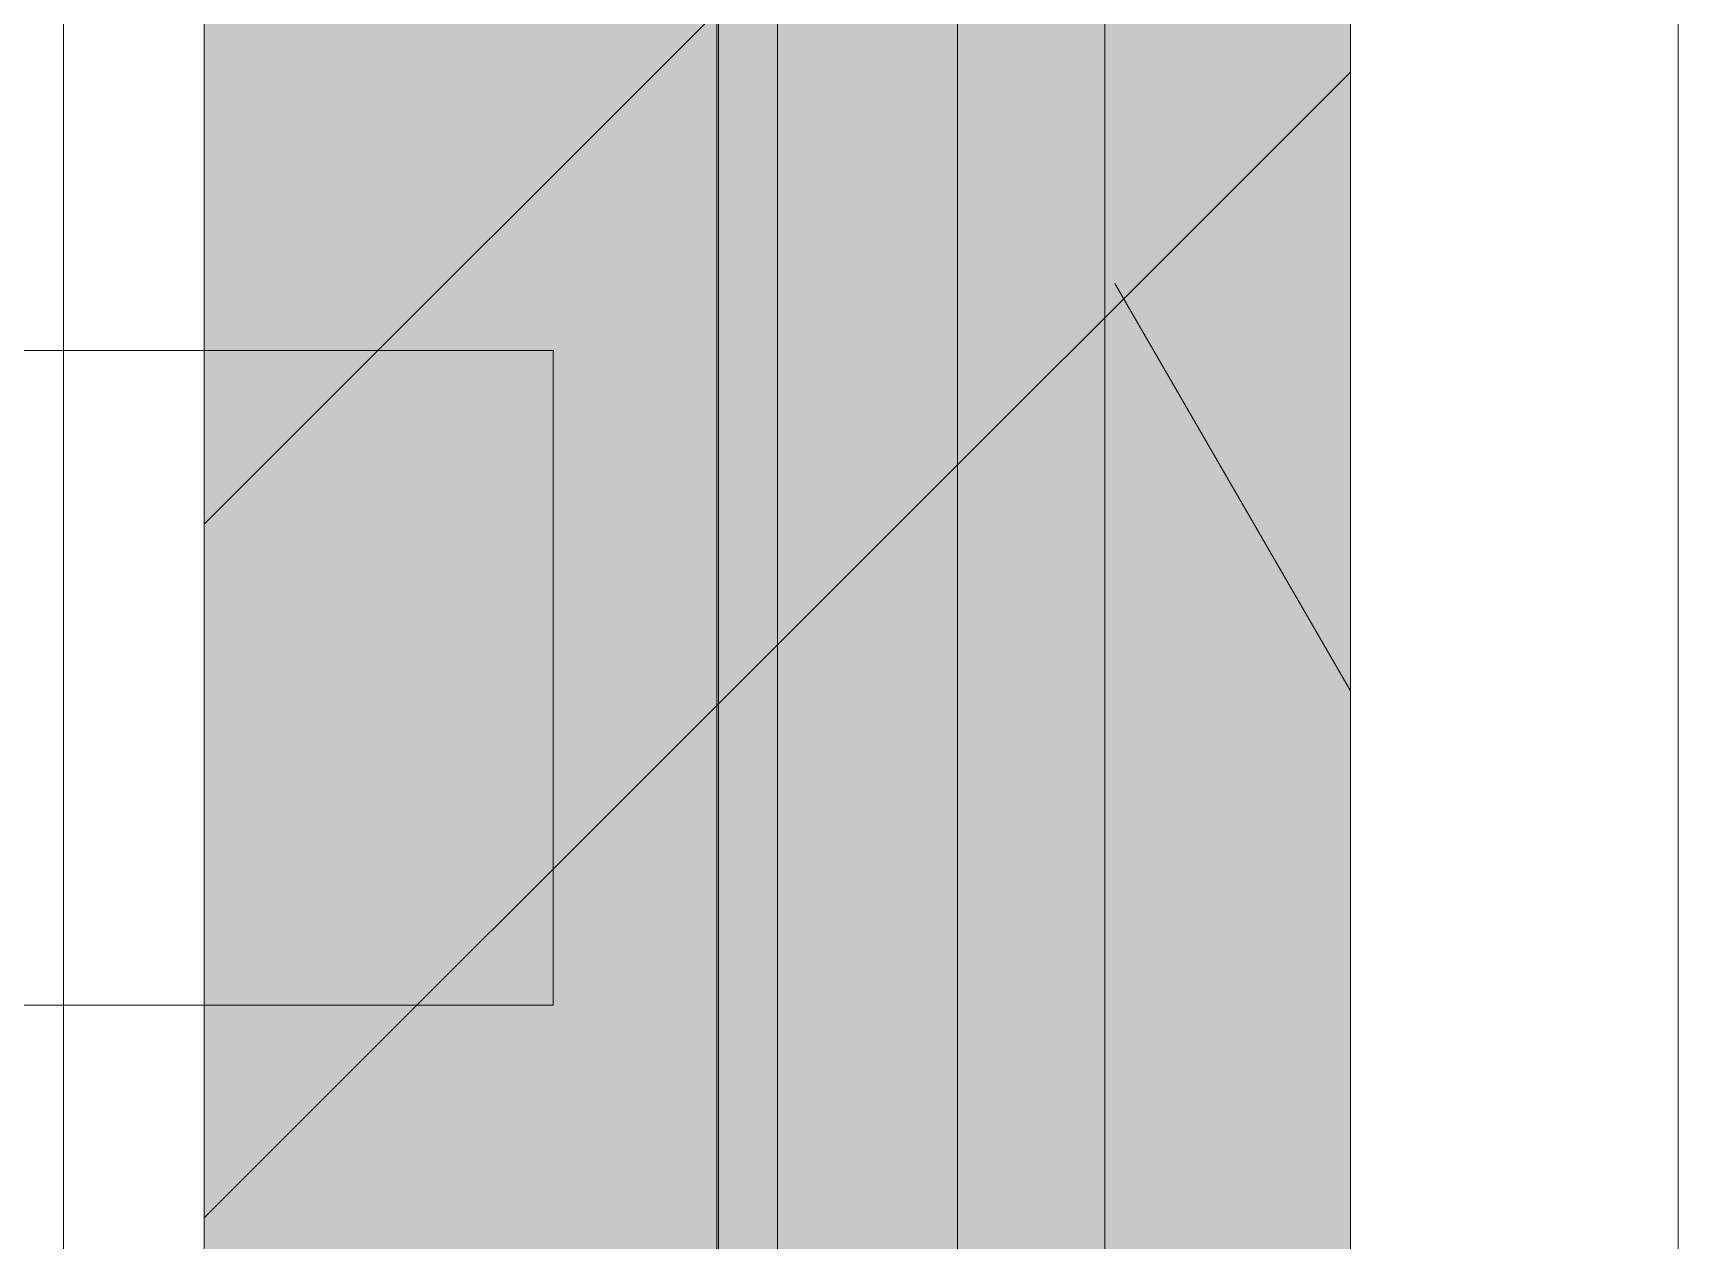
# Model space of a CAD drawing. Header units: millimetres. Extents: x -546 to 1681, y -650 to 1730.
# Drawn here: x 787.382 to 788.386, y 605.716 to 606.454 of the extents above; entities that cross this region are included whole.
import ezdxf

# ---------------------------------------------------------------- set-up
doc = ezdxf.new("R2010")
doc.units = ezdxf.units.MM

msp = doc.modelspace()

# ---------------------------------------------------------------- hatches: boundary and pattern name
at = {"true_color": 0xffffff}
h = msp.add_hatch(color=7, dxfattribs=at)
h.dxf.hatch_style = 2
h.paths.add_polyline_path([(787.4862, 614.3177), (788.1862, 614.3177), (788.1862, 546.5806), (787.4862, 546.5806)])

# ---------------------------------------------------------------- linework, layer by layer
at = {"color": 7, "lineweight": 0}
for points in [[(788.1862, 597.4717), (788.1862, 641.5518)], [(788.3862, 641.5518), (788.3862, 597.4717)], [(788.1862, 545.8806), (788.1862, 615.0177)], [(787.8362, 614.9377), (787.8362, 597.4717)], [(787.9462, 614.9377), (787.9462, 597.4717)], [(788.0362, 614.9377), (788.0362, 597.4717)], [(787.4862, 614.3177), (787.4862, 546.5806)], [(787.4862, 606.1537), (788.1862, 606.8537)], [(787.4862, 605.7297), (788.1862, 606.4297)], [(788.1862, 606.0517), (788.0422, 606.3007)]]:
    msp.add_lwpolyline(points, dxfattribs=at)
at = {"color": 8, "lineweight": 0, "true_color": 0x7f7f7f}
for points in [[(787.4002, 605.5087), (787.4002, 614.1087)], [(787.7992, 614.1087), (787.7992, 605.5087)], [(787.8002, 614.1087), (787.8002, 605.5087)], [(784.9012, 606.2597), (787.6992, 606.2597)], [(787.6992, 606.2597), (787.6992, 605.8597)], [(787.6992, 605.8597), (784.9012, 605.8597)]]:
    msp.add_lwpolyline(points, dxfattribs=at)

doc.saveas('drawing.dxf')
